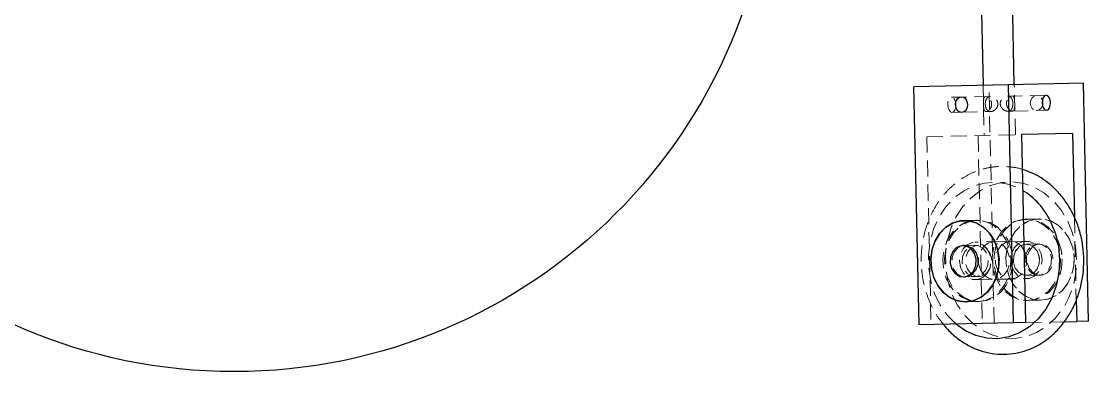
# Model space of a CAD drawing. Header units: millimetres. Extents: x 0 to 420, y 0 to 297.
# Drawn here: x 82.8 to 168, y 179.4 to 207.3 of the extents above; entities that cross this region are included whole.
import ezdxf

# ---------------------------------------------------------------- set-up
doc = ezdxf.new("R2010")
doc.units = ezdxf.units.MM
doc.linetypes.add('HIDDEN', pattern=[1.905, 1.27, -0.635])

msp = doc.modelspace()

# ---------------------------------------------------------------- linework, layer by layer
at = {"color": 7, "linetype": 'Continuous', "lineweight": 25}
for p, q in [((159.335, 210.729), (159.521, 202.231)), ((162.02, 202.285), (161.835, 210.783)), ((161.544, 202.275), (154.001, 202.11)), ((154.415, 183.115), (154.001, 202.11)), ((167.54, 202.405), (161.544, 202.275)), ((161.958, 183.279), (161.544, 202.275)), ((167.954, 183.41), (167.54, 202.405)), ((166.673, 198.386), (162.585, 198.297)), ((162.585, 198.297), (162.912, 183.3)), ((166.673, 198.386), (166.819, 191.708)), ((158.05, 189.446), (157.914, 189.443)), ((157.969, 186.943), (158.105, 186.946)), ((166.963, 185.062), (167, 183.389)), ((161.958, 183.279), (154.415, 183.115)), ((162.912, 183.3), (161.958, 183.279)), ((166.016, 183.368), (167, 183.389)), ((167.954, 183.41), (167, 183.389))]:
    msp.add_line(p, q, dxfattribs=at)
at = {"color": 7, "linetype": 'HIDDEN', "lineweight": 18}
for p, q in [((159.521, 202.231), (159.608, 198.232)), ((159.521, 202.231), (159.608, 198.232)), ((160.411, 183.246), (159.996, 202.241)), ((162.107, 198.286), (162.02, 202.285)), ((162.107, 198.286), (162.02, 202.285)), ((157.792, 201.293), (157.018, 201.276)), ((160.11, 201.343), (157.792, 201.293)), ((161.835, 201.381), (161.469, 201.373)), ((164.561, 201.44), (161.835, 201.381)), ((161.864, 200.181), (164.588, 200.241)), ((157.044, 200.076), (157.818, 200.093)), ((157.818, 200.093), (160.135, 200.144)), ((161.497, 200.173), (161.864, 200.181)), ((155.042, 198.132), (162.585, 198.297)), ((155.042, 198.132), (155.369, 183.136)), ((159.13, 198.221), (159.457, 183.225)), ((166.819, 191.708), (166.963, 185.062)), ((159.097, 191.469), (158.007, 191.445)), ((158.961, 191.466), (158.007, 191.445)), ((164.002, 191.576), (162.912, 191.552)), ((164.002, 191.576), (163.049, 191.555)), ((159.141, 189.469), (158.05, 189.446)), ((158.868, 189.463), (158.05, 189.446)), ((162.95, 189.802), (158.863, 189.713)), ((161.724, 189.776), (160.361, 189.746)), ((164.046, 189.576), (162.956, 189.553)), ((163.91, 189.573), (162.956, 189.553)), ((158.105, 186.946), (159.195, 186.97)), ((158.105, 186.946), (158.923, 186.964)), ((158.928, 186.714), (163.016, 186.803)), ((160.427, 186.747), (161.789, 186.776)), ((163.01, 187.053), (164.1, 187.077)), ((163.01, 187.053), (163.964, 187.074)), ((158.149, 184.947), (159.239, 184.97)), ((158.149, 184.947), (159.102, 184.967)), ((163.054, 185.054), (164.144, 185.077)), ((163.19, 185.057), (164.144, 185.077)), ((162.912, 183.3), (166.016, 183.368))]:
    msp.add_line(p, q, dxfattribs=at)
at = {"color": 7, "linetype": 'HIDDEN', "lineweight": 18, "flags": 128}
for points in [[(157.044, 200.076), (157.169, 200.125), (157.272, 200.257), (157.339, 200.453), (157.358, 200.683), (157.329, 200.912), (157.253, 201.105), (157.144, 201.233), (157.018, 201.276), (156.894, 201.227), (156.791, 201.095), (156.724, 200.899), (156.704, 200.669), (156.734, 200.44), (156.809, 200.247), (156.918, 200.119), (157.044, 200.076)], [(163.814, 200.224), (164.005, 200.274), (164.166, 200.407), (164.27, 200.604), (164.304, 200.835), (164.26, 201.063), (164.147, 201.256), (163.981, 201.382), (163.788, 201.423), (163.596, 201.374), (163.436, 201.24), (163.331, 201.043), (163.298, 200.813), (163.341, 200.584), (163.454, 200.392), (163.62, 200.265), (163.814, 200.224)], [(157.36, 183.179), (157.356, 183.183), (156.678, 183.874), (156.107, 184.692), (155.66, 185.612), (155.348, 186.607), (155.182, 187.65), (155.166, 188.71), (155.3, 189.757), (155.58, 190.76), (156, 191.691), (156.545, 192.522), (157.201, 193.231), (157.95, 193.797), (158.768, 194.202), (159.633, 194.437), (160.52, 194.493), (161.404, 194.369), (162.258, 194.07), (162.682, 193.847)], [(166.284, 191.382), (166.665, 190.421), (166.904, 189.398), (166.996, 188.342), (166.937, 187.285), (166.729, 186.257), (166.378, 185.286), (165.893, 184.402), (165.29, 183.629), (164.586, 182.99), (163.799, 182.502), (162.955, 182.181), (162.075, 182.035), (161.187, 182.069), (160.315, 182.281), (159.484, 182.666), (158.719, 183.212), (158.041, 183.904), (157.47, 184.722), (157.022, 185.641), (156.711, 186.637), (156.545, 187.68), (156.528, 188.74), (156.662, 189.786), (156.943, 190.79), (157.362, 191.72), (157.908, 192.552), (158.564, 193.261), (159.312, 193.826), (160.131, 194.232), (160.996, 194.466), (161.883, 194.522), (162.767, 194.399), (163.621, 194.099), (164.422, 193.632), (165.146, 193.011), (165.773, 192.254), (166.284, 191.382)], [(159.102, 184.967), (159.729, 185.069), (160.317, 185.34), (160.837, 185.766), (161.259, 186.324), (161.561, 186.984), (161.726, 187.711), (161.747, 188.465), (161.621, 189.205), (161.355, 189.893), (160.964, 190.49), (160.469, 190.964), (159.897, 191.29), (159.277, 191.451), (158.645, 191.437), (158.033, 191.25), (157.476, 190.899), (157.002, 190.403), (156.637, 189.79), (156.402, 189.092), (156.308, 188.346), (156.361, 187.594), (156.558, 186.875), (156.889, 186.229), (157.335, 185.689), (157.872, 185.286), (158.472, 185.041), (159.102, 184.967)], [(158.559, 185.058), (157.963, 185.316), (157.432, 185.731), (156.994, 186.28), (156.674, 186.934), (156.488, 187.657), (156.446, 188.41), (156.552, 189.153), (156.798, 189.846), (157.172, 190.451), (157.654, 190.935), (158.217, 191.274), (158.832, 191.448), (159.464, 191.447), (160.081, 191.273), (160.648, 190.934), (161.136, 190.449), (161.517, 189.843), (161.772, 189.15), (161.887, 188.407), (161.855, 187.654), (161.678, 186.931), (161.365, 186.278), (160.935, 185.729), (160.409, 185.315), (159.816, 185.057), (159.188, 184.97), (158.559, 185.058)], [(162.374, 185.141), (161.778, 185.399), (161.247, 185.814), (160.809, 186.363), (160.489, 187.017), (160.303, 187.74), (160.262, 188.493), (160.367, 189.236), (160.613, 189.929), (160.988, 190.534), (161.469, 191.019), (162.032, 191.357), (162.647, 191.531), (163.28, 191.53), (163.896, 191.356), (164.464, 191.017), (164.951, 190.532), (165.333, 189.927), (165.588, 189.234), (165.702, 188.491), (165.67, 187.737), (165.493, 187.014), (165.181, 186.361), (164.75, 185.813), (164.224, 185.398), (163.631, 185.14), (163.003, 185.053), (162.374, 185.141)], [(165.843, 188.365), (165.786, 187.614), (165.585, 186.901), (165.252, 186.263), (164.803, 185.735), (164.263, 185.346), (163.662, 185.116), (163.032, 185.059), (162.406, 185.176), (161.819, 185.462), (161.302, 185.902), (160.883, 186.471), (160.584, 187.139), (160.422, 187.87), (160.406, 188.624), (160.536, 189.361), (160.805, 190.042), (161.199, 190.628), (161.696, 191.09), (162.27, 191.401), (162.89, 191.546), (163.523, 191.516), (164.133, 191.313), (164.689, 190.948), (165.16, 190.44), (165.522, 189.817), (165.754, 189.113), (165.843, 188.365)], [(164.144, 185.077), (164.77, 185.179), (165.359, 185.45), (165.878, 185.876), (166.3, 186.434), (166.602, 187.094), (166.768, 187.821), (166.788, 188.575), (166.662, 189.315), (166.397, 190.003), (166.006, 190.6), (165.511, 191.074), (164.938, 191.4), (164.319, 191.561), (163.687, 191.547), (163.075, 191.36), (162.517, 191.009), (162.043, 190.513), (161.679, 189.9), (161.443, 189.202), (161.35, 188.456), (161.403, 187.704), (161.6, 186.985), (161.931, 186.339), (162.377, 185.799), (162.914, 185.396), (163.514, 185.151), (164.144, 185.077)], [(163.464, 185.165), (162.868, 185.423), (162.337, 185.838), (161.9, 186.387), (161.579, 187.041), (161.393, 187.764), (161.352, 188.517), (161.457, 189.26), (161.704, 189.953), (162.078, 190.558), (162.559, 191.042), (163.123, 191.381), (163.737, 191.555), (164.37, 191.554), (164.986, 191.38), (165.554, 191.041), (166.041, 190.556), (166.423, 189.95), (166.678, 189.257), (166.792, 188.514), (166.76, 187.761), (166.583, 187.038), (166.271, 186.385), (165.84, 185.836), (165.314, 185.422), (164.721, 185.164), (164.093, 185.077), (163.464, 185.165)], [(158.105, 186.946), (157.843, 186.98), (157.47, 187.183), (157.19, 187.54), (157.044, 187.997), (157.056, 188.485), (157.224, 188.928), (157.521, 189.26), (157.903, 189.43), (158.05, 189.446)], [(159.529, 186.912), (159.862, 187.246), (160.079, 187.696), (160.153, 188.208), (160.075, 188.722), (159.855, 189.174), (159.519, 189.51), (159.108, 189.69), (158.672, 189.692), (158.262, 189.515), (157.928, 189.182), (157.712, 188.732), (157.638, 188.219), (157.715, 187.706), (157.935, 187.254), (158.271, 186.917), (158.682, 186.737), (159.119, 186.736), (159.529, 186.912)], [(159.423, 187.129), (159.729, 187.449), (159.909, 187.886), (159.934, 188.372), (159.801, 188.835), (159.53, 189.203), (159.162, 189.42), (158.754, 189.453), (158.367, 189.298), (158.061, 188.978), (157.882, 188.541), (157.857, 188.055), (157.99, 187.593), (158.261, 187.225), (158.628, 187.008), (159.036, 186.974), (159.423, 187.129)], [(158.934, 187.004), (158.561, 187.207), (158.28, 187.564), (158.134, 188.021), (158.146, 188.508), (158.314, 188.952), (158.611, 189.284), (158.993, 189.454), (159.402, 189.436), (159.775, 189.233), (160.056, 188.875), (160.201, 188.418), (160.189, 187.931), (160.022, 187.487), (159.724, 187.156), (159.342, 186.986), (158.934, 187.004)], [(159.308, 187.501), (159.59, 187.101), (159.969, 186.839), (160.399, 186.746), (160.829, 186.835), (161.207, 187.094), (161.486, 187.492), (161.634, 187.981), (161.632, 188.502), (161.481, 188.992), (161.198, 189.392), (160.819, 189.654), (160.389, 189.746), (159.959, 189.658), (159.582, 189.399), (159.302, 189.001), (159.155, 188.512), (159.157, 187.991), (159.308, 187.501)], [(162.843, 189.021), (162.994, 188.531), (162.996, 188.01), (162.849, 187.522), (162.569, 187.124), (162.192, 186.865), (161.762, 186.776), (161.332, 186.868), (160.952, 187.13), (160.67, 187.531), (160.519, 188.021), (160.517, 188.542), (160.665, 189.031), (160.944, 189.428), (161.322, 189.687), (161.751, 189.776), (162.182, 189.684), (162.561, 189.422), (162.843, 189.021)], [(162.35, 189.604), (162.76, 189.781), (163.196, 189.779), (163.607, 189.599), (163.943, 189.263), (164.163, 188.811), (164.241, 188.298), (164.167, 187.785), (163.95, 187.335), (163.617, 187.001), (163.207, 186.825), (162.77, 186.827), (162.359, 187.007), (162.023, 187.343), (161.803, 187.795), (161.726, 188.308), (161.8, 188.821), (162.016, 189.271), (162.35, 189.604)], [(162.455, 189.387), (162.842, 189.543), (163.25, 189.509), (163.618, 189.292), (163.889, 188.924), (164.022, 188.462), (163.997, 187.975), (163.817, 187.538), (163.511, 187.218), (163.124, 187.063), (162.716, 187.097), (162.349, 187.314), (162.078, 187.682), (161.945, 188.144), (161.97, 188.631), (162.149, 189.067), (162.455, 189.387)], [(162.749, 187.087), (162.376, 187.29), (162.095, 187.647), (161.95, 188.104), (161.962, 188.592), (162.129, 189.035), (162.426, 189.367), (162.809, 189.537), (163.217, 189.519), (163.59, 189.316), (163.871, 188.959), (164.016, 188.501), (164.005, 188.014), (163.837, 187.571), (163.54, 187.239), (163.158, 187.069), (162.749, 187.087)], [(163.409, 189.408), (163.796, 189.563), (164.204, 189.53), (164.571, 189.313), (164.842, 188.945), (164.975, 188.482), (164.95, 187.996), (164.771, 187.559), (164.465, 187.239), (164.078, 187.084), (163.67, 187.117), (163.302, 187.335), (163.032, 187.702), (162.899, 188.165), (162.924, 188.651), (163.103, 189.088), (163.409, 189.408)], [(163.839, 187.11), (163.466, 187.314), (163.185, 187.671), (163.04, 188.128), (163.052, 188.615), (163.219, 189.059), (163.517, 189.391), (163.899, 189.561), (164.307, 189.543), (164.681, 189.34), (164.961, 188.982), (165.107, 188.525), (165.095, 188.038), (164.927, 187.594), (164.63, 187.263), (164.248, 187.093), (163.839, 187.11)]]:
    msp.add_lwpolyline(points, dxfattribs=at)
at = {"color": 7, "linetype": 'Continuous', "lineweight": 25, "flags": 128}
for points in [[(157.818, 200.093), (158.01, 200.143), (158.17, 200.276), (158.275, 200.473), (158.308, 200.704), (158.265, 200.933), (158.152, 201.125), (157.986, 201.251), (157.792, 201.293), (157.601, 201.243), (157.44, 201.109), (157.336, 200.912), (157.302, 200.682), (157.346, 200.453), (157.459, 200.261), (157.625, 200.134), (157.818, 200.093)], [(164.588, 200.241), (164.712, 200.289), (164.815, 200.421), (164.882, 200.618), (164.902, 200.848), (164.872, 201.077), (164.796, 201.27), (164.688, 201.397), (164.561, 201.44), (164.437, 201.392), (164.334, 201.26), (164.267, 201.063), (164.247, 200.833), (164.277, 200.604), (164.352, 200.411), (164.461, 200.284), (164.588, 200.241)], [(158.149, 184.947), (158.775, 185.048), (159.363, 185.319), (159.883, 185.745), (160.305, 186.303), (160.607, 186.963), (160.773, 187.69), (160.793, 188.444), (160.667, 189.185), (160.401, 189.872), (160.01, 190.469), (159.515, 190.943), (158.943, 191.269), (158.324, 191.43), (157.691, 191.416), (157.079, 191.229), (156.522, 190.878), (156.048, 190.382), (155.683, 189.769), (155.448, 189.071), (155.354, 188.325), (155.407, 187.573), (155.605, 186.854), (155.935, 186.208), (156.381, 185.669), (156.919, 185.266), (157.518, 185.021), (158.149, 184.947)], [(157.469, 185.034), (156.873, 185.292), (156.342, 185.707), (155.904, 186.256), (155.584, 186.91), (155.398, 187.633), (155.356, 188.386), (155.462, 189.129), (155.708, 189.822), (156.082, 190.427), (156.564, 190.912), (157.127, 191.25), (157.742, 191.424), (158.374, 191.423), (158.991, 191.249), (159.558, 190.91), (160.046, 190.425), (160.427, 189.82), (160.682, 189.127), (160.797, 188.384), (160.765, 187.63), (160.588, 186.908), (160.275, 186.254), (159.844, 185.706), (159.318, 185.291), (158.726, 185.033), (158.098, 184.946), (157.469, 185.034)], [(164.921, 191.352), (165.302, 190.391), (165.542, 189.368), (165.633, 188.313), (165.574, 187.256), (165.366, 186.227), (165.015, 185.257), (164.531, 184.372), (163.928, 183.599), (163.223, 182.96), (162.437, 182.473), (161.592, 182.151), (160.713, 182.006), (159.824, 182.039), (158.952, 182.252), (158.121, 182.636), (157.36, 183.179)], [(158.469, 187.108), (158.776, 187.428), (158.955, 187.865), (158.98, 188.352), (158.847, 188.814), (158.576, 189.182), (158.208, 189.399), (157.8, 189.433), (157.414, 189.278), (157.107, 188.957), (156.928, 188.521), (156.903, 188.034), (157.036, 187.572), (157.307, 187.204), (157.674, 186.987), (158.083, 186.953), (158.469, 187.108)], [(158.05, 189.446), (158.312, 189.412), (158.685, 189.209), (158.966, 188.852), (159.111, 188.394), (159.099, 187.907), (158.932, 187.464), (158.634, 187.132), (158.252, 186.962), (158.105, 186.946)]]:
    msp.add_lwpolyline(points, dxfattribs=at)
at = {"color": 7, "linetype": 'Continuous', "lineweight": 25}
msp.add_circle((99.742, 222.444), 43.065, dxfattribs=at)
msp.add_arc((159.691, 188.912), 5.771, 25.01433, 58.78538, dxfattribs=at)
at = {"color": 7, "linetype": 'HIDDEN', "lineweight": 18}
for points, knots in [([(159.768, 200.136), (159.805, 200.142), (159.879, 200.156), (160.005, 200.25), (160.121, 200.391), (160.203, 200.578), (160.22, 200.78), (160.174, 200.965), (160.082, 201.126), (159.956, 201.256), (159.819, 201.333), (159.705, 201.341), (159.626, 201.29), (159.578, 201.186), (159.557, 201.031), (159.554, 200.837), (159.559, 200.638), (159.568, 200.459), (159.59, 200.304), (159.639, 200.186), (159.707, 200.138), (159.756, 200.136), (159.768, 200.136)], [0, 0, 0, 0, 0.049716, 0.099324, 0.151779, 0.207853, 0.260634, 0.307751, 0.356008, 0.409844, 0.465755, 0.517263, 0.565188, 0.614584, 0.668536, 0.724485, 0.775206, 0.821853, 0.871656, 0.926853, 0.98189, 1, 1, 1, 1]), ([(160.135, 200.144), (160.083, 200.148), (159.98, 200.158), (159.857, 200.247), (159.766, 200.384), (159.712, 200.567), (159.697, 200.769), (159.715, 200.955), (159.765, 201.119), (159.856, 201.254), (159.994, 201.337), (160.159, 201.351), (160.328, 201.305), (160.489, 201.206), (160.626, 201.054), (160.709, 200.862), (160.713, 200.663), (160.652, 200.483), (160.538, 200.325), (160.378, 200.202), (160.233, 200.15), (160.154, 200.145), (160.135, 200.144)], [0, 0, 0, 0, 0.049716, 0.099324, 0.151779, 0.207853, 0.260634, 0.307751, 0.356008, 0.409844, 0.465755, 0.517263, 0.565188, 0.614584, 0.668536, 0.724485, 0.775206, 0.821853, 0.871656, 0.926853, 0.98189, 1, 1, 1, 1]), ([(161.497, 200.173), (161.549, 200.18), (161.652, 200.194), (161.77, 200.288), (161.856, 200.429), (161.901, 200.615), (161.908, 200.817), (161.881, 201.002), (161.824, 201.164), (161.727, 201.294), (161.586, 201.371), (161.42, 201.379), (161.253, 201.325), (161.097, 201.219), (160.967, 201.062), (160.893, 200.866), (160.897, 200.667), (160.966, 200.49), (161.087, 200.337), (161.252, 200.221), (161.399, 200.175), (161.478, 200.174), (161.497, 200.173)], [0, 0, 0, 0, 0.049716, 0.099324, 0.151779, 0.207853, 0.260634, 0.307751, 0.356008, 0.409844, 0.465755, 0.517263, 0.565188, 0.614584, 0.668536, 0.724485, 0.775206, 0.821853, 0.871656, 0.926853, 0.98189, 1, 1, 1, 1]), ([(161.864, 200.181), (161.827, 200.186), (161.752, 200.197), (161.623, 200.285), (161.5, 200.422), (161.41, 200.604), (161.385, 200.806), (161.423, 200.992), (161.507, 201.157), (161.627, 201.292), (161.76, 201.375), (161.875, 201.389), (161.956, 201.34), (162.008, 201.239), (162.036, 201.085), (162.047, 200.892), (162.051, 200.692), (162.05, 200.513), (162.034, 200.358), (161.991, 200.238), (161.925, 200.187), (161.876, 200.182), (161.864, 200.181)], [0, 0, 0, 0, 0.049716, 0.099324, 0.151779, 0.207853, 0.260634, 0.307751, 0.356008, 0.409844, 0.465755, 0.517263, 0.565188, 0.614584, 0.668536, 0.724485, 0.775206, 0.821853, 0.871656, 0.926853, 0.98189, 1, 1, 1, 1]), ([(162.646, 195.524), (162.631, 195.529), (162.315, 195.65), (161.663, 195.742), (160.715, 195.781), (159.774, 195.645), (158.865, 195.358), (158.005, 194.923), (157.209, 194.35), (156.494, 193.65), (155.874, 192.835), (155.362, 191.922), (154.969, 190.93), (154.705, 189.88), (154.576, 188.794), (154.584, 187.696), (154.73, 186.608), (155.011, 185.552), (155.427, 184.557), (155.879, 183.747), (156.234, 183.318), (156.367, 183.157)], [0, 0, 0, 0, 0.002791, 0.058844, 0.114544, 0.170035, 0.225457, 0.280981, 0.336757, 0.392872, 0.449342, 0.506128, 0.563163, 0.620382, 0.677729, 0.735171, 0.792686, 0.850257, 0.907861, 0.965458, 1, 1, 1, 1])]:
    msp.add_open_spline(points, degree=3, knots=knots, dxfattribs=at)
at = {"color": 7, "linetype": 'Continuous', "lineweight": 25}
for points, knots in [([(166.726, 191.914), (166.635, 192.09), (166.382, 192.583), (165.871, 193.324), (165.173, 194.088), (164.383, 194.723), (163.538, 195.221), (162.937, 195.425), (162.646, 195.524)], [0, 0, 0, 0, 0.1020577, 0.2845949, 0.4670561, 0.6488021, 0.8294871, 1, 1, 1, 1]), ([(156.367, 183.157), (156.451, 183.046), (156.745, 182.658), (157.357, 182.111), (158.179, 181.536), (159.069, 181.114), (159.999, 180.846), (160.949, 180.738), (161.897, 180.789), (162.825, 180.998), (163.712, 181.358), (164.543, 181.862), (165.301, 182.498), (165.972, 183.257), (166.541, 184.122), (166.996, 185.075), (167.327, 186.098), (167.526, 187.168), (167.588, 188.263), (167.513, 189.36), (167.299, 190.434), (167.018, 191.285), (166.797, 191.761), (166.726, 191.914)], [0, 0, 0, 0, 0.0204168, 0.0713701, 0.1220747, 0.1724434, 0.2224321, 0.2720653, 0.3214403, 0.3706961, 0.4199584, 0.4693823, 0.519076, 0.569085, 0.6193969, 0.6699624, 0.7207198, 0.7716142, 0.8226062, 0.8736717, 0.9247953, 0.9759599, 1, 1, 1, 1])]:
    msp.add_open_spline(points, degree=3, knots=knots, dxfattribs=at)

doc.saveas('drawing.dxf')
